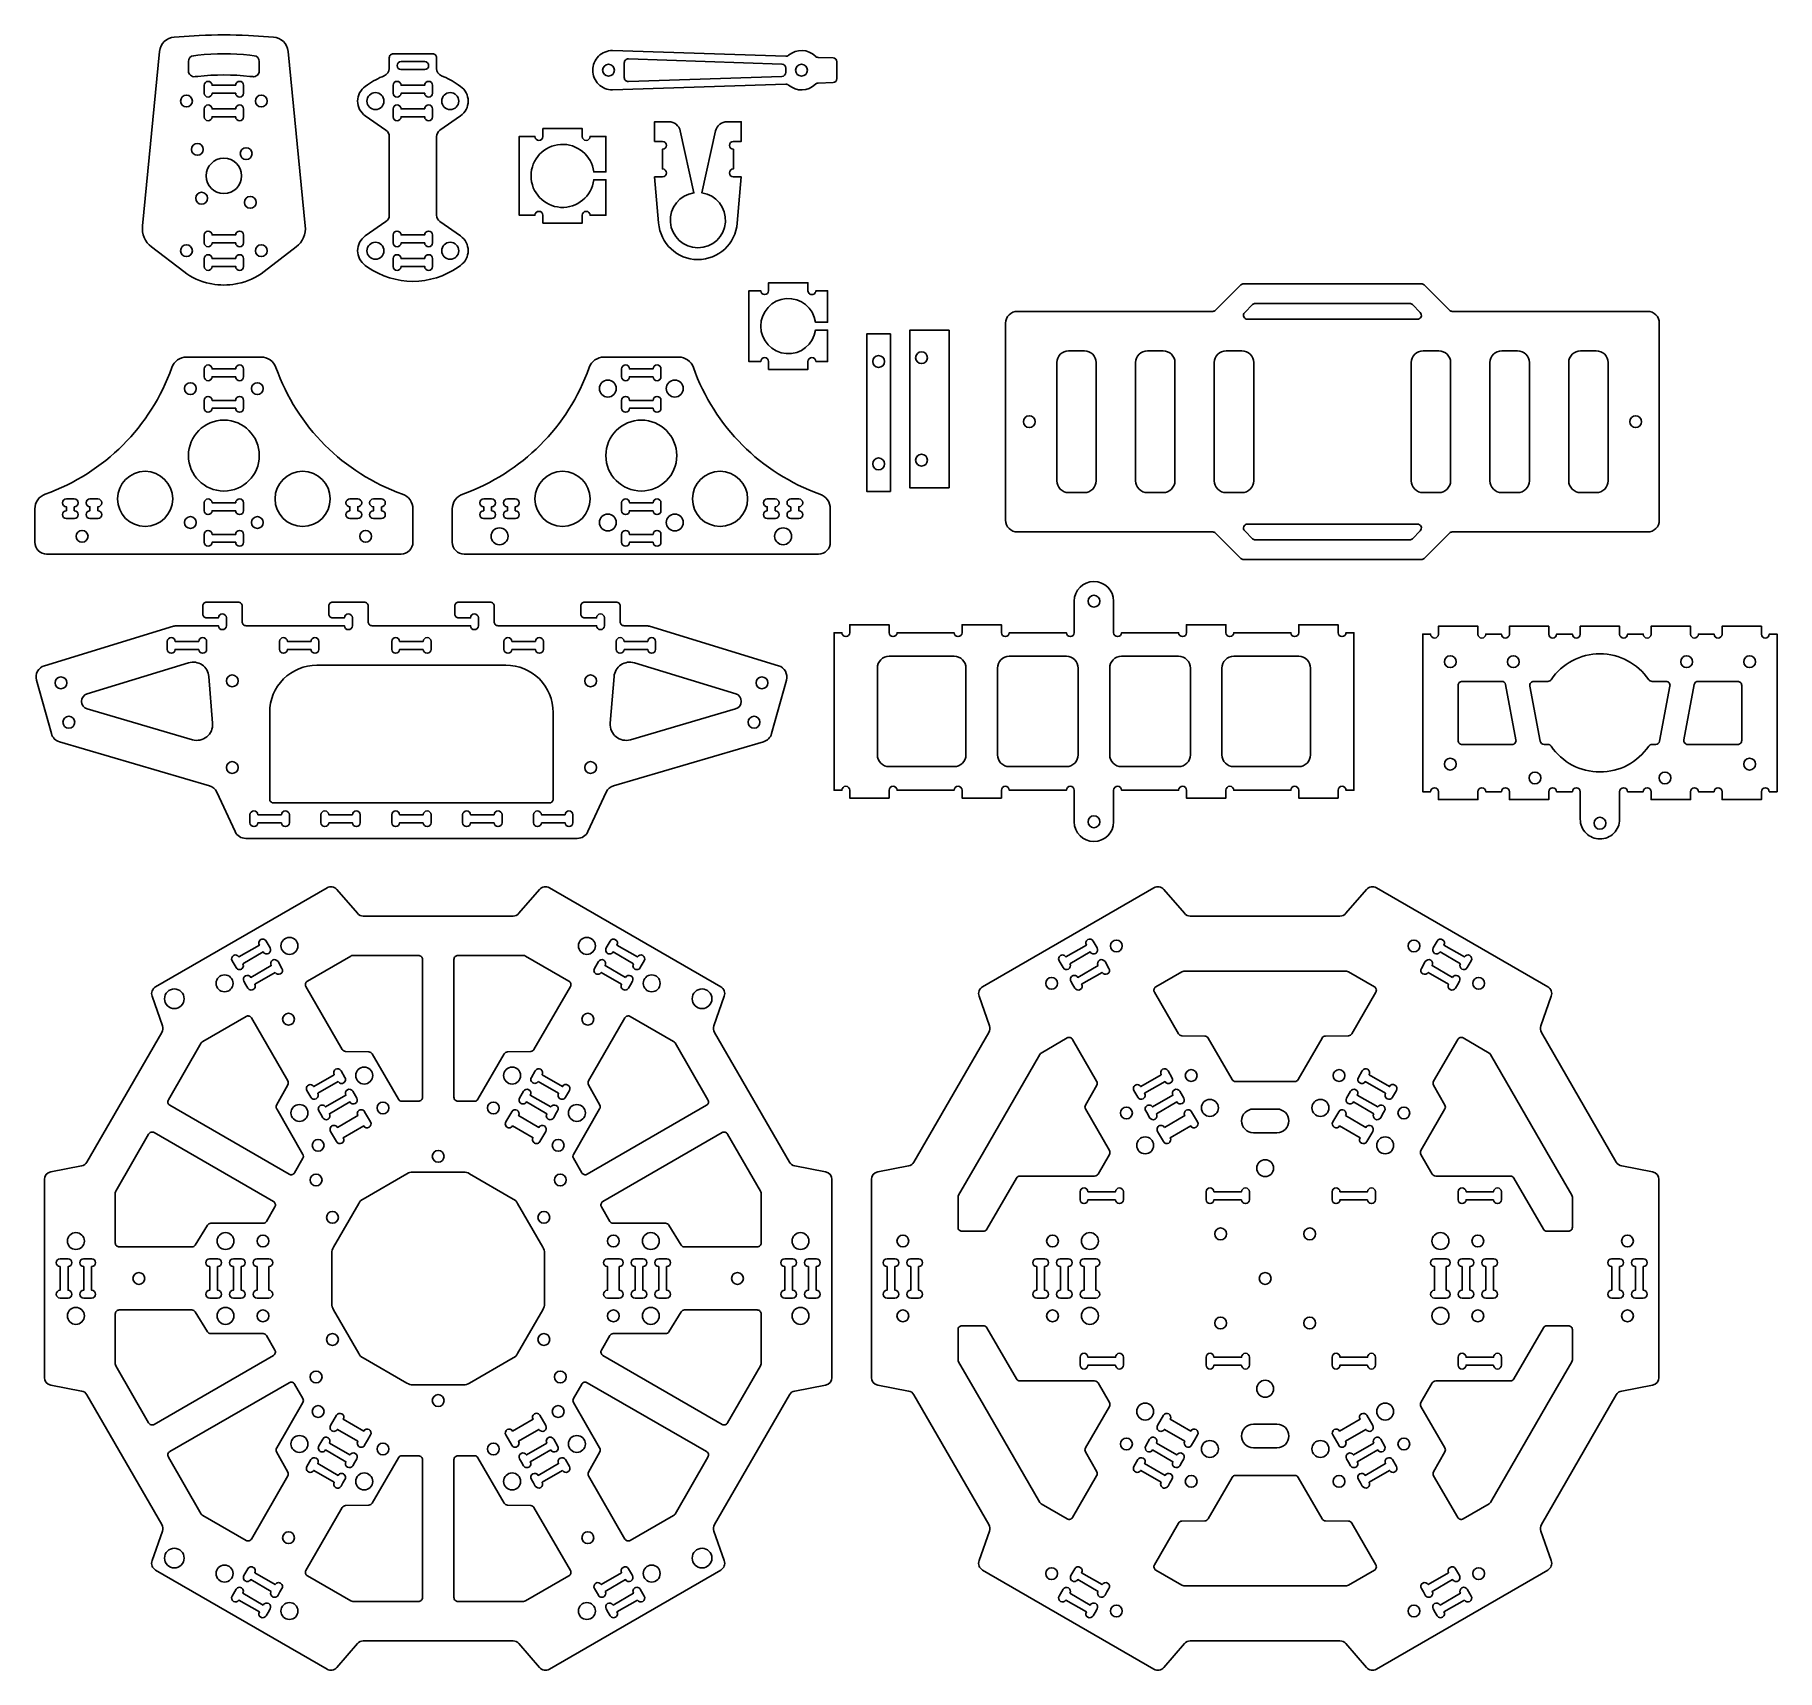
# Model space of a CAD drawing. Header units: millimetres. Extents: x -48 to 394, y -39 to 376.
import ezdxf

# ---------------------------------------------------------------- set-up
doc = ezdxf.new("R2010")
doc.units = ezdxf.units.MM
doc.layers.add('CNC', color=7, linetype='Continuous')

# ---------------------------------------------------------------- blocks, each defined once
blk = doc.blocks.new('GFH Screw Hole')
blk.add_circle((0, 0), 1.5)

msp = doc.modelspace()

# ---------------------------------------------------------------- linework, layer by layer
at = {"layer": 'CNC'}
for points in [[(20.68, 327.31, -0.258948), (18.36, 321.97), (10.19, 315.7, -0.116256), (3.5, 312.68), (3.05, 312.59, -0.09632), (-3.05, 312.59), (-3.5, 312.68, -0.116256), (-10.19, 315.7), (-18.36, 321.97, -0.258948), (-20.68, 327.31), (-16.33, 371.61, -0.368049), (-12.6, 375.21), (-6.24, 375.61, -0.03122), (6.24, 375.61), (12.6, 375.21, -0.368049), (16.33, 371.61)], [(6.63, 365.26), (7.33, 365.19, 0.447008), (9, 366.68), (9, 369.03, 0.382162), (7.67, 370.52), (6.63, 370.63, 0.055385), (-6.63, 370.63), (-7.67, 370.52, 0.382162), (-9, 369.03), (-9, 366.68, 0.447008), (-7.33, 365.19), (-6.63, 365.26, -0.055385)], [(42, 349.96), (42, 330.04, -0.244909), (41.15, 328.4), (35.9, 324.74, 0.52039), (35.9, 317.29), (36.51, 316.86, 0.316042), (59.49, 316.86), (60.1, 317.29, 0.52039), (60.1, 324.74), (54.85, 328.4, -0.244909), (54, 330.04), (54, 349.96, -0.244909), (54.85, 351.6), (60.1, 355.26, 0.52039), (60.1, 362.71), (59.49, 363.14, 0.060084), (55.27, 365.41, -0.30896), (54, 367.27), (54, 370, 0.414214), (53, 371), (43, 371, 0.414214), (42, 370), (42, 367.27, -0.30896), (40.73, 365.41, 0.060084), (36.51, 363.14), (35.9, 362.71, 0.52039), (35.9, 355.26), (41.15, 351.6, -0.244909)], [(101.68, 368.69, -0.424007), (102.71, 369.69), (141.71, 368.39, -0.404487), (142.68, 367.39), (142.68, 366.26, -0.404487), (141.71, 365.27), (102.71, 363.97, -0.424007), (101.68, 364.96)], [(3, 363), (-3, 363, 1), (-5, 363), (-5, 362), (-5, 361, 1), (-3, 361), (3, 361, 1), (5, 361), (5, 363, 1)], [(50.99, 361), (44.99, 361, -1), (42.99, 361), (42.99, 362), (42.99, 363, -1), (44.99, 363), (50.99, 363, -1), (52.99, 363), (52.99, 361, -1)], [(3, 355), (-3, 355, -1), (-5, 355), (-5, 356), (-5, 357, -1), (-3, 357), (3, 357, -1), (5, 357), (5, 355, -1)], [(50.99, 357), (44.99, 357, 1), (42.99, 357), (42.99, 356), (42.99, 355, 1), (44.99, 355), (50.99, 355, 1), (52.99, 355), (52.99, 357, 1)], [(91, 330), (91, 328), (81, 328), (81, 330, 0.998963), (79, 330), (75, 330), (75, 350), (79, 350, 0.998964), (81, 350), (81, 352), (91, 352), (91, 350, 0.999119), (93, 350), (97, 350), (97, 341), (93.94, 341, 15.937253), (93.94, 339), (97, 339), (97, 330), (93, 330, 0.999482)], [(111.38, 339.76, 1), (111.38, 341.76), (111.38, 346.75, 1), (111.38, 348.75), (109.38, 348.75), (109.38, 353.75), (112.97, 353.75, -0.351755), (115.9, 351.4), (119.38, 335.68, 13.933091), (121.38, 335.68), (124.86, 351.4, -0.351755), (127.79, 353.75), (131.38, 353.75), (131.38, 348.75), (129.38, 348.75, 1), (129.38, 346.75), (129.38, 341.76, 1), (129.38, 339.76), (131.38, 339.76), (130.35, 328.01, -0.930141), (110.4, 328.06), (109.38, 339.76), (111.38, 339.76)], [(3, 323), (-3, 323, -1), (-5, 323), (-5, 324), (-5, 325, -1), (-3, 325), (3, 325, -1), (5, 325), (5, 323, -1)], [(50.99, 323), (44.99, 323, -1), (42.99, 323), (42.99, 324), (42.99, 325, -1), (44.99, 325), (50.99, 325, -1), (52.99, 325), (52.99, 323, -1)], [(3, 319), (-3, 319, 1), (-5, 319), (-5, 318), (-5, 317, 1), (-3, 317), (3, 317, 1), (5, 317), (5, 319, 1)], [(50.99, 319), (44.99, 319, 1), (42.99, 319), (42.99, 318), (42.99, 317, 1), (44.99, 317), (50.99, 317, 1), (52.99, 317), (52.99, 319, 1)], [(150.32, 292.86, 0.999395), (148.32, 292.86), (148.32, 290.86), (138.32, 290.86), (138.32, 292.86, 1), (136.32, 292.86), (133.32, 292.86), (133.32, 310.86), (136.32, 310.86, 1), (138.32, 310.86), (138.32, 312.86), (143.32, 312.86), (148.32, 312.86), (148.32, 310.86, 1.000605), (150.32, 310.86), (153.32, 310.86), (153.32, 302.86), (150.25, 302.86, 13.928203), (150.25, 300.86), (153.32, 300.86), (153.32, 292.86)], [(201.51, 249.6), (251.09, 249.6, -0.198912), (251.8, 249.31), (258.22, 242.89, 0.198912), (258.92, 242.6), (304.09, 242.6, 0.198912), (304.8, 242.89), (311.22, 249.31, -0.198912), (311.92, 249.6), (361.51, 249.6, 0.414214), (364.51, 252.6), (364.51, 302.6, 0.414214), (361.51, 305.6), (311.92, 305.6, -0.198912), (311.22, 305.89), (304.8, 312.31, 0.198912), (304.09, 312.6), (258.92, 312.6, 0.198912), (258.22, 312.31), (251.8, 305.89, -0.198912), (251.09, 305.6), (201.51, 305.6, 0.414214), (198.51, 302.6), (198.51, 252.6, 0.414214)], [(261.92, 307.6, 0.198912), (261.22, 307.31), (259.22, 305.31, 0.668179), (259.92, 303.6), (281.51, 303.6), (303.09, 303.6, 0.668179), (303.8, 305.31), (301.8, 307.31, 0.198912), (301.09, 307.6), (281.51, 307.6)], [(-45.34, 259.23, 0.317513), (-48, 255.46), (-48, 247, 0.414214), (-45, 244), (0, 244), (45, 244, 0.414214), (48, 247), (48, 255.46, 0.317513), (45.34, 259.23, -0.225923), (13.23, 291.34, 0.317513), (9.46, 294), (0, 294), (-9.46, 294, 0.317513), (-13.23, 291.34, -0.225923)], [(60.66, 259.23, 0.317513), (58, 255.46), (58, 247, 0.414214), (61, 244), (106, 244), (151, 244, 0.414214), (154, 247), (154, 255.46, 0.317513), (151.34, 259.23, -0.225923), (119.23, 291.34, 0.317513), (115.46, 294), (106, 294), (96.54, 294, 0.317513), (92.77, 291.34, -0.225923)], [(218.51, 259.6, 0.414214), (221.51, 262.6), (221.51, 292.6, 0.414214), (218.51, 295.6), (214.51, 295.6, 0.414214), (211.51, 292.6), (211.51, 262.6, 0.414214), (214.51, 259.6)], [(238.51, 259.6, 0.414214), (241.51, 262.6), (241.51, 292.6, 0.414214), (238.51, 295.6), (234.51, 295.6, 0.414214), (231.51, 292.6), (231.51, 262.6, 0.414214), (234.51, 259.6)], [(258.51, 259.6, 0.414214), (261.51, 262.6), (261.51, 292.6, 0.414214), (258.51, 295.6), (254.51, 295.6, 0.414214), (251.51, 292.6), (251.51, 262.6, 0.414214), (254.51, 259.6)], [(304.51, 259.6), (308.51, 259.6, 0.414214), (311.51, 262.6), (311.51, 292.6, 0.414214), (308.51, 295.6), (304.51, 295.6, 0.414214), (301.51, 292.6), (301.51, 262.6, 0.414214)], [(324.51, 259.6), (328.51, 259.6, 0.414214), (331.51, 262.6), (331.51, 292.6, 0.414214), (328.51, 295.6), (324.51, 295.6, 0.414214), (321.51, 292.6), (321.51, 262.6, 0.414214)], [(344.51, 259.6), (348.51, 259.6, 0.414214), (351.51, 262.6), (351.51, 292.6, 0.414214), (348.51, 295.6), (344.51, 295.6, 0.414214), (341.51, 292.6), (341.51, 262.6, 0.414214)], [(3, 289), (-3, 289, -1), (-5, 289), (-5, 290), (-5, 291, -1), (-3, 291), (3, 291, -1), (5, 291), (5, 289, -1)], [(109, 289), (103, 289, -1), (101, 289), (101, 290), (101, 291, -1), (103, 291), (109, 291, -1), (111, 291), (111, 289, -1)], [(3, 283), (-3, 283, 1), (-5, 283), (-5, 282), (-5, 281, 1), (-3, 281), (3, 281, 1), (5, 281), (5, 283, 1)], [(109, 283), (103, 283, 1), (101, 283), (101, 282), (101, 281, 1), (103, 281), (109, 281, 1), (111, 281), (111, 283, 1)], [(-38, 256, 1), (-38, 258), (-40, 258, 1), (-40, 256), (-40, 255, 1), (-40, 253), (-39, 253), (-38, 253, 1), (-38, 255)], [(-34, 258), (-32, 258, -1), (-32, 256), (-32, 255, -1), (-32, 253), (-33, 253), (-34, 253, -1), (-34, 255), (-34, 256, -1)], [(3, 255), (-3, 255, -1), (-5, 255), (-5, 256), (-5, 257, -1), (-3, 257), (3, 257, -1), (5, 257), (5, 255, -1)], [(34, 258, -1), (34, 256), (34, 255, -1), (34, 253), (33, 253), (32, 253, -1), (32, 255), (32, 256, -1), (32, 258)], [(40, 256, 1), (40, 258), (38, 258, 1), (38, 256), (38, 255, 1), (38, 253), (39, 253), (40, 253, 1), (40, 255)], [(66, 258, 1), (66, 256), (66, 255, 1), (66, 253), (67, 253), (68, 253, 1), (68, 255), (68, 256, 1), (68, 258)], [(72, 258), (74, 258, -1), (74, 256), (74, 255, -1), (74, 253), (73, 253), (72, 253, -1), (72, 255), (72, 256, -1)], [(109, 255), (103, 255, -1), (101, 255), (101, 256), (101, 257, -1), (103, 257), (109, 257, -1), (111, 257), (111, 255, -1)], [(140, 256), (140, 255, -1), (140, 253), (139, 253), (138, 253, -1), (138, 255), (138, 256, -1), (138, 258), (140, 258, -1)], [(144, 256), (144, 255, 1), (144, 253), (145, 253), (146, 253, 1), (146, 255), (146, 256, 1), (146, 258), (144, 258, 1)], [(3, 249), (-3, 249, 1), (-5, 249), (-5, 248), (-5, 247, 1), (-3, 247), (3, 247, 1), (5, 247), (5, 249, 1)], [(109, 249), (103, 249, 1), (101, 249), (101, 248), (101, 247, 1), (103, 247), (109, 247, 1), (111, 247), (111, 249, 1)], [(261.92, 247.6), (281.51, 247.6), (301.09, 247.6, 0.198912), (301.8, 247.89), (303.8, 249.89, 0.668179), (303.09, 251.6), (281.51, 251.6), (259.92, 251.6, 0.668179), (259.22, 249.89), (261.22, 247.89, 0.198912)], [(215.94, 226.03), (215.94, 224.03, -1), (213.94, 224.03), (199.44, 224.03, -1), (197.44, 224.03), (197.44, 226.03), (187.44, 226.03), (187.44, 224.03, -1), (185.44, 224.03), (170.94, 224.03, -1), (168.94, 224.03), (168.94, 226.03), (158.94, 226.03), (158.94, 224.03, -1), (156.94, 224.03), (154.94, 224.03), (154.94, 184.03), (156.94, 184.03, -1), (158.94, 184.03), (158.94, 182.03), (168.94, 182.03), (168.94, 184.03, -1), (170.94, 184.03), (185.44, 184.03, -1), (187.44, 184.03), (187.44, 182.03), (197.44, 182.03), (197.44, 184.03, -1), (199.44, 184.03), (213.94, 184.03, -1), (215.94, 184.03), (215.94, 182.03), (215.94, 176.03, 1), (225.94, 176.03), (225.94, 182.03), (225.94, 184.03, -1), (227.94, 184.03), (242.44, 184.03, -1), (244.44, 184.03), (244.44, 182.03), (254.44, 182.03), (254.44, 184.03, -1), (256.44, 184.03), (270.94, 184.03, -1), (272.94, 184.03), (272.94, 182.03), (282.94, 182.03), (282.94, 184.03, -1), (284.94, 184.03), (286.94, 184.03), (286.94, 224.03), (284.94, 224.03, -1), (282.94, 224.03), (282.94, 226.03), (272.94, 226.03), (272.94, 224.03, -1), (270.94, 224.03), (256.44, 224.03, -1), (254.44, 224.03), (254.44, 226.03), (244.44, 226.03), (244.44, 224.03, -1), (242.44, 224.03), (227.94, 224.03, -1), (225.94, 224.03), (225.94, 226.03), (225.94, 232.03, 1), (215.94, 232.03)], [(5.63, 225.8), (30.63, 225.8, 1), (32.63, 225.8), (32.63, 227.8, 1), (30.63, 227.8), (27.63, 227.8, -0.414214), (26.63, 228.8), (26.63, 230.8, -0.414214), (27.63, 231.8), (35.63, 231.8, -0.414214), (36.63, 230.8), (36.63, 226.8, 0.414214), (37.63, 225.8), (62.63, 225.8, 1), (64.63, 225.8), (64.63, 227.8, 1), (62.63, 227.8), (59.63, 227.8, -0.414214), (58.63, 228.8), (58.63, 230.8, -0.414214), (59.63, 231.8), (67.63, 231.8, -0.414214), (68.63, 230.8), (68.63, 226.8, 0.414214), (69.63, 225.8), (94.63, 225.8, 1), (96.63, 225.8), (96.63, 227.8, 1), (94.63, 227.8), (91.63, 227.8, -0.414214), (90.63, 228.8), (90.63, 230.8, -0.414214), (91.63, 231.8), (99.63, 231.8, -0.414214), (100.63, 230.8), (100.63, 226.8, 0.414214), (101.63, 225.8), (107.18, 225.8, -0.074273), (108.06, 225.67), (140.84, 215.65, -0.406735), (142.85, 211.98), (139.08, 198.4, -0.259372), (137.03, 196.33), (98.94, 185.18, 0.216715), (97.06, 183.56), (92.44, 173.54, -0.292538), (89.71, 171.8), (5.55, 171.8, -0.292538), (2.83, 173.54), (-1.8, 183.56, 0.216715), (-3.68, 185.18), (-41.77, 196.33, -0.259372), (-43.81, 198.4), (-47.59, 211.98, -0.406736), (-45.57, 215.65), (-12.8, 225.67, -0.074273), (-11.92, 225.8), (-1.37, 225.8, 1), (0.63, 225.8), (0.63, 227.8, 1), (-1.37, 227.8), (-4.37, 227.8, -0.414214), (-5.37, 228.8), (-5.37, 230.8, -0.414214), (-4.37, 231.8), (3.63, 231.8, -0.414214), (4.63, 230.8), (4.63, 226.8, 0.414214)], [(354.43, 183.66, -1), (356.43, 183.66), (360.43, 183.66, -1), (362.43, 183.66), (362.43, 181.66), (372.43, 181.66), (372.43, 183.66, -1), (374.43, 183.66), (378.43, 183.66, -1), (380.43, 183.66), (380.43, 181.66), (390.43, 181.66), (390.43, 183.66, -1), (392.43, 183.66), (394.43, 183.66), (394.43, 223.66), (392.43, 223.66, -1), (390.43, 223.66), (390.43, 225.66), (380.43, 225.66), (380.43, 223.66, -1), (378.43, 223.66), (374.43, 223.66, -1), (372.43, 223.66), (372.43, 225.66), (362.43, 225.66), (362.43, 223.66, -1), (360.43, 223.66), (356.43, 223.66, -1), (354.43, 223.66), (354.43, 225.66), (344.43, 225.66), (344.43, 223.66, -1), (342.43, 223.66), (338.43, 223.66, -1), (336.43, 223.66), (336.43, 225.66), (326.43, 225.66), (326.43, 223.66, -1), (324.43, 223.66), (320.43, 223.66, -1), (318.43, 223.66), (318.43, 225.66), (308.43, 225.66), (308.43, 223.66, -1), (306.43, 223.66), (304.43, 223.66), (304.43, 183.66), (306.43, 183.66, -1), (308.43, 183.66), (308.43, 181.66), (318.43, 181.66), (318.43, 183.66, -1), (320.43, 183.66), (324.43, 183.66, -1), (326.43, 183.66), (326.43, 181.66), (336.43, 181.66), (336.43, 183.66, -1), (338.43, 183.66), (342.43, 183.66, -1), (344.43, 183.66), (344.43, 176.66, 0.414214), (349.43, 171.66, 0.414214), (354.43, 176.66)], [(-6.37, 219.8), (-12.37, 219.8, -1), (-14.37, 219.8), (-14.37, 220.8), (-14.37, 221.8, -1), (-12.37, 221.8), (-6.37, 221.8, -1), (-4.37, 221.8), (-4.37, 219.8, -1)], [(22.13, 219.8), (16.13, 219.8, -1), (14.13, 219.8), (14.13, 220.8), (14.13, 221.8, -1), (16.13, 221.8), (22.13, 221.8, -1), (24.13, 221.8), (24.13, 219.8, -1)], [(50.63, 219.8), (44.63, 219.8, -1), (42.63, 219.8), (42.63, 220.8), (42.63, 221.8, -1), (44.63, 221.8), (50.63, 221.8, -1), (52.63, 221.8), (52.63, 219.8, -1)], [(73.13, 219.8), (79.13, 219.8, 1), (81.13, 219.8), (81.13, 220.8), (81.13, 221.8, 1), (79.13, 221.8), (73.13, 221.8, 1), (71.13, 221.8), (71.13, 219.8, 1)], [(101.63, 219.8), (107.63, 219.8, 1), (109.63, 219.8), (109.63, 220.8), (109.63, 221.8, 1), (107.63, 221.8), (101.63, 221.8, 1), (99.63, 221.8), (99.63, 219.8, 1)], [(165.94, 193.03, 0.414214), (168.94, 190.03), (185.44, 190.03, 0.414214), (188.44, 193.03), (188.44, 215.03, 0.414214), (185.44, 218.03), (168.94, 218.03, 0.414214), (165.94, 215.03)], [(216.94, 193.03), (216.94, 215.03, 0.414214), (213.94, 218.03), (199.44, 218.03, 0.414214), (196.44, 215.03), (196.44, 193.03, 0.414214), (199.44, 190.03), (213.94, 190.03, 0.414214)], [(245.44, 193.03), (245.44, 215.03, 0.414214), (242.44, 218.03), (227.94, 218.03, 0.414214), (224.94, 215.03), (224.94, 193.03, 0.414214), (227.94, 190.03), (242.44, 190.03, 0.414214)], [(256.44, 190.03), (272.94, 190.03, 0.414214), (275.94, 193.03), (275.94, 215.03, 0.414214), (272.94, 218.03), (256.44, 218.03, 0.414214), (253.44, 215.03), (253.44, 193.03, 0.414214)], [(362.66, 195.66), (363.6, 195.66, 0.360911), (364.58, 196.48), (367.21, 210.48, 0.469603), (366.23, 211.66), (362.66, 211.66, -0.248268), (361.83, 212.1, 0.52915), (337.03, 212.1, -0.248268), (336.2, 211.66), (332.63, 211.66, 0.469603), (331.65, 210.48), (334.28, 196.48, 0.360911), (335.26, 195.66), (336.2, 195.66, -0.248268), (337.03, 195.23, 0.52915), (361.83, 195.23, -0.248268)], [(-34.7, 204.68), (-7.98, 196.86, 0.5255), (-2.87, 201.02), (-3.81, 212.87, 0.47921), (-8.97, 216.38), (-34.72, 208.51, 0.744667)], [(11.63, 181.8, 0.414214), (12.63, 180.8), (82.63, 180.8, 0.414214), (83.63, 181.8), (83.63, 203.8, 0.414214), (71.63, 215.8), (23.63, 215.8, 0.414214), (11.63, 203.8)], [(98.13, 201.02, 0.5255), (103.24, 196.86), (129.96, 204.68, 0.744667), (129.98, 208.51), (104.23, 216.38, 0.47921), (99.08, 212.87)], [(328.1, 196.85), (325.48, 210.85, 0.360911), (324.5, 211.66), (314.43, 211.66, 0.414214), (313.43, 210.66), (313.43, 196.66, 0.414214), (314.43, 195.66), (327.12, 195.66, 0.469603)], [(373.38, 210.85), (370.76, 196.85, 0.469603), (371.74, 195.66), (384.43, 195.66, 0.414214), (385.43, 196.66), (385.43, 210.66, 0.414214), (384.43, 211.66), (374.36, 211.66, 0.360911)], [(14.63, 175.8), (8.63, 175.8, -1), (6.63, 175.8), (6.63, 176.8), (6.63, 177.8, -1), (8.63, 177.8), (14.63, 177.8, -1), (16.63, 177.8), (16.63, 175.8, -1)], [(26.63, 175.8), (32.63, 175.8, 1), (34.63, 175.8), (34.63, 176.8), (34.63, 177.8, 1), (32.63, 177.8), (26.63, 177.8, 1), (24.63, 177.8), (24.63, 175.8, 1)], [(50.63, 175.8), (44.63, 175.8, -1), (42.63, 175.8), (42.63, 176.8), (42.63, 177.8, -1), (44.63, 177.8), (50.63, 177.8, -1), (52.63, 177.8), (52.63, 175.8, -1)], [(68.63, 175.8), (62.63, 175.8, -1), (60.63, 175.8), (60.63, 176.8), (60.63, 177.8, -1), (62.63, 177.8), (68.63, 177.8, -1), (70.63, 177.8), (70.63, 175.8, -1)], [(80.63, 175.8), (86.63, 175.8, 1), (88.63, 175.8), (88.63, 176.8), (88.63, 177.8, 1), (86.63, 177.8), (80.63, 177.8, 1), (78.63, 177.8), (78.63, 175.8, 1)], [(4.82, 139.99, -1), (3.09, 138.99), (2.59, 139.86), (2.09, 140.73, -1), (3.82, 141.73), (9.01, 144.73, -1), (10.75, 145.73), (11.75, 143.99, -1), (10.01, 142.99)], [(104.01, 139.99, 1), (105.75, 138.99), (106.25, 139.86), (106.75, 140.73, 1), (105.01, 141.73), (99.82, 144.73, 1), (98.09, 145.73), (97.09, 143.99, 1), (98.82, 142.99)], [(214.82, 139.99, -1), (213.09, 138.99), (212.59, 139.86), (212.09, 140.73, -1), (213.82, 141.73), (219.01, 144.73, -1), (220.75, 145.73), (221.75, 143.99, -1), (220.01, 142.99)], [(314.01, 139.99, 1), (315.75, 138.99), (316.25, 139.86), (316.75, 140.73, 1), (315.01, 141.73), (309.82, 144.73, 1), (308.09, 145.73), (307.09, 143.99, 1), (308.82, 142.99)], [(13.01, 137.8, 1), (14.75, 138.8), (13.75, 140.53, 1), (12.01, 139.53), (6.82, 136.53, 1), (5.09, 135.53), (5.59, 134.66), (6.09, 133.8, 1), (7.82, 134.8)], [(102.01, 136.53, -1), (103.75, 135.53), (103.25, 134.66), (102.75, 133.8, -1), (101.01, 134.8), (95.82, 137.8, -1), (94.09, 138.8), (95.09, 140.53, -1), (96.82, 139.53)], [(222.01, 139.53), (216.82, 136.53, 1), (215.09, 135.53), (215.59, 134.66), (216.09, 133.8, 1), (217.82, 134.8), (223.01, 137.8, 1), (224.75, 138.8), (223.75, 140.53, 1)], [(312.01, 136.53, -1), (313.75, 135.53), (313.25, 134.66), (312.75, 133.8, -1), (311.01, 134.8), (305.82, 137.8, -1), (304.09, 138.8), (305.09, 140.53, -1), (306.82, 139.53)], [(192.84, 72.09), (187.42, 72.09, -0.414214), (186.42, 73.09), (186.42, 80.72, -0.131652), (186.55, 81.22), (192.87, 92.16), (207.18, 116.96, -0.131652), (207.55, 117.32), (214.16, 121.14, -0.414214), (215.52, 120.77), (221.63, 110.19, -0.264331), (221.64, 109.2), (218.78, 104.1, 0.264331), (218.79, 103.11), (224.87, 92.59, -0.267949), (224.87, 91.59), (221.98, 86.59, -0.267949), (221.12, 86.09), (202.16, 86.09, 0.26675), (201.29, 85.59), (193.71, 72.58, -0.26675)], [(335.99, 72.09), (341.42, 72.09, 0.414214), (342.42, 73.09), (342.42, 80.72, 0.131652), (342.28, 81.22), (335.97, 92.16), (321.65, 116.96, 0.131652), (321.28, 117.32), (314.67, 121.14, 0.414214), (313.31, 120.77), (307.2, 110.19, 0.264331), (307.19, 109.2), (310.05, 104.1, -0.264331), (310.04, 103.11), (303.97, 92.59, 0.267949), (303.97, 91.59), (306.85, 86.59, 0.267949), (307.72, 86.09), (326.68, 86.09, -0.26675), (327.54, 85.59), (335.13, 72.58, 0.26675)], [(29.01, 110.09, 1), (30.75, 111.09), (29.75, 112.82, 1), (28.01, 111.82), (22.82, 108.82, 1), (21.09, 107.82), (21.59, 106.95), (22.09, 106.09, 1), (23.82, 107.09)], [(79.82, 110.09, -1), (78.09, 111.09), (79.09, 112.82, -1), (80.82, 111.82), (86.01, 108.82, -1), (87.75, 107.82), (87.25, 106.95), (86.75, 106.09, -1), (85.01, 107.09)], [(238.01, 111.82), (232.82, 108.82, 1), (231.09, 107.82), (231.59, 106.95), (232.09, 106.09, 1), (233.82, 107.09), (239.01, 110.09, 1), (240.75, 111.09), (239.75, 112.82, 1)], [(290.82, 111.82), (296.01, 108.82, -1), (297.75, 107.82), (297.25, 106.95), (296.75, 106.09, -1), (295.01, 107.09), (289.82, 110.09, -1), (288.09, 111.09), (289.09, 112.82, -1)], [(32.75, 107.62), (33.75, 105.89, -1), (32.01, 104.89), (26.82, 101.89, -1), (25.09, 100.89), (24.59, 101.76), (24.09, 102.62, -1), (25.82, 103.62), (31.01, 106.62, -1)], [(83.75, 100.89), (84.25, 101.76), (84.75, 102.62, 1), (83.01, 103.62), (77.82, 106.62, 1), (76.09, 107.62), (75.09, 105.89, 1), (76.82, 104.89), (82.01, 101.89, 1)], [(236.82, 101.89, -1), (235.09, 100.89), (234.59, 101.76), (234.09, 102.62, -1), (235.82, 103.62), (241.01, 106.62, -1), (242.75, 107.62), (243.75, 105.89, -1), (242.01, 104.89)], [(292.01, 101.89, 1), (293.75, 100.89), (294.25, 101.76), (294.75, 102.62, 1), (293.01, 103.62), (287.82, 106.62, 1), (286.09, 107.62), (285.09, 105.89, 1), (286.82, 104.89)], [(35.75, 102.43, 1), (34.01, 101.43), (28.82, 98.43, 1), (27.09, 97.43), (27.84, 96.13), (28.59, 94.83, 1), (30.32, 95.83), (35.51, 98.83, 1), (37.25, 99.83)], [(73.09, 102.43, -1), (74.82, 101.43), (80.01, 98.43, -1), (81.75, 97.43), (81, 96.13), (80.25, 94.83, -1), (78.51, 95.83), (73.32, 98.83, -1), (71.59, 99.83)], [(238.82, 98.43, 1), (237.09, 97.43), (237.84, 96.13), (238.59, 94.83, 1), (240.32, 95.83), (245.51, 98.83, 1), (247.25, 99.83), (245.75, 102.43, 1), (244.01, 101.43)], [(267.42, 103.09), (261.42, 103.09, 1), (261.42, 97.09), (267.42, 97.09, 1)], [(284.82, 101.43), (290.01, 98.43, -1), (291.75, 97.43), (291, 96.13), (290.25, 94.83, -1), (288.51, 95.83), (283.32, 98.83, -1), (281.59, 99.83), (283.09, 102.43, -1)], [(34.25, 79.16), (27.82, 68.02, 0.131662), (27.42, 66.52), (27.42, 53.66, 0.131652), (27.82, 52.16), (34.25, 41.02, 0.131652), (35.35, 39.92), (46.49, 33.49, 0.131652), (47.99, 33.09), (60.85, 33.09, 0.131652), (62.35, 33.49), (73.49, 39.92, 0.131652), (74.58, 41.02), (81.01, 52.16, 0.131652), (81.42, 53.66), (81.42, 66.52, 0.131652), (81.01, 68.02), (74.58, 79.16, 0.131652), (73.49, 80.26), (62.35, 86.69, 0.131652), (60.85, 87.09), (47.99, 87.09, 0.131653), (46.49, 86.69), (35.35, 80.26, 0.131643)], [(226.42, 80.09), (219.42, 80.09, -1), (217.42, 80.09), (217.42, 81.09), (217.42, 82.09, -1), (219.42, 82.09), (226.42, 82.09, -1), (228.42, 82.09), (228.42, 80.09, -1)], [(258.42, 80.09), (251.42, 80.09, -1), (249.42, 80.09), (249.42, 81.09), (249.42, 82.09, -1), (251.42, 82.09), (258.42, 82.09, -1), (260.42, 82.09), (260.42, 80.09, -1)], [(290.42, 80.09), (283.42, 80.09, -1), (281.42, 80.09), (281.42, 81.09), (281.42, 82.09, -1), (283.42, 82.09), (290.42, 82.09, -1), (292.42, 82.09), (292.42, 80.09, -1)], [(322.42, 80.09), (315.42, 80.09, -1), (313.42, 80.09), (313.42, 81.09), (313.42, 82.09, -1), (315.42, 82.09), (322.42, 82.09, -1), (324.42, 82.09), (324.42, 80.09, -1)], [(-41.58, 65.09), (-39.58, 65.09, -1), (-39.58, 63.09), (-39.58, 57.09, -1), (-39.58, 55.09), (-40.58, 55.09), (-41.58, 55.09, -1), (-41.58, 57.09), (-41.58, 63.09, -1)], [(-33.58, 63.09, 1), (-33.58, 65.09), (-35.58, 65.09, 1), (-35.58, 63.09), (-35.58, 57.09, 1), (-35.58, 55.09), (-34.58, 55.09), (-33.58, 55.09, 1), (-33.58, 57.09)], [(-1.58, 63.09, 1), (-1.58, 65.09), (-3.58, 65.09, 1), (-3.58, 63.09), (-3.58, 57.09, 1), (-3.58, 55.09), (-2.58, 55.09), (-1.58, 55.09, 1), (-1.58, 57.09)], [(2.42, 65.09), (4.42, 65.09, -1), (4.42, 63.09), (4.42, 57.09, -1), (4.42, 55.09), (3.42, 55.09), (2.42, 55.09, -1), (2.42, 57.09), (2.42, 63.09, -1)], [(11.42, 65.09), (8.42, 65.09, 1), (8.42, 63.09), (8.42, 57.09, 1), (8.42, 55.09), (9.92, 55.09), (11.42, 55.09, 1), (11.42, 57.09), (11.42, 63.09, 1)], [(97.42, 65.09), (100.42, 65.09, -1), (100.42, 63.09), (100.42, 57.09, -1), (100.42, 55.09), (98.92, 55.09), (97.42, 55.09, -1), (97.42, 57.09), (97.42, 63.09, -1)], [(106.42, 63.09, 1), (106.42, 65.09), (104.42, 65.09, 1), (104.42, 63.09), (104.42, 57.09, 1), (104.42, 55.09), (105.42, 55.09), (106.42, 55.09, 1), (106.42, 57.09)], [(110.42, 65.09), (112.42, 65.09, -1), (112.42, 63.09), (112.42, 57.09, -1), (112.42, 55.09), (111.42, 55.09), (110.42, 55.09, -1), (110.42, 57.09), (110.42, 63.09, -1)], [(142.42, 65.09), (144.42, 65.09, -1), (144.42, 63.09), (144.42, 57.09, -1), (144.42, 55.09), (143.42, 55.09), (142.42, 55.09, -1), (142.42, 57.09), (142.42, 63.09, -1)], [(150.42, 63.09, 1), (150.42, 65.09), (148.42, 65.09, 1), (148.42, 63.09), (148.42, 57.09, 1), (148.42, 55.09), (149.42, 55.09), (150.42, 55.09, 1), (150.42, 57.09)], [(168.42, 65.09), (170.42, 65.09, -1), (170.42, 63.09), (170.42, 57.09, -1), (170.42, 55.09), (169.42, 55.09), (168.42, 55.09, -1), (168.42, 57.09), (168.42, 63.09, -1)], [(176.42, 63.09, 1), (176.42, 65.09), (174.42, 65.09, 1), (174.42, 63.09), (174.42, 57.09, 1), (174.42, 55.09), (175.42, 55.09), (176.42, 55.09, 1), (176.42, 57.09)], [(208.42, 63.09, 1), (208.42, 65.09), (206.42, 65.09, 1), (206.42, 63.09), (206.42, 57.09, 1), (206.42, 55.09), (207.42, 55.09), (208.42, 55.09, 1), (208.42, 57.09)], [(212.42, 57.09), (212.42, 63.09, -1), (212.42, 65.09), (214.42, 65.09, -1), (214.42, 63.09), (214.42, 57.09, -1), (214.42, 55.09), (213.42, 55.09), (212.42, 55.09, -1)], [(221.42, 63.09, 1), (221.42, 65.09), (218.42, 65.09, 1), (218.42, 63.09), (218.42, 57.09, 1), (218.42, 55.09), (219.92, 55.09), (221.42, 55.09, 1), (221.42, 57.09)], [(310.42, 57.09, -1), (310.42, 55.09), (308.92, 55.09), (307.42, 55.09, -1), (307.42, 57.09), (307.42, 63.09, -1), (307.42, 65.09), (310.42, 65.09, -1), (310.42, 63.09)], [(316.42, 63.09, 1), (316.42, 65.09), (314.42, 65.09, 1), (314.42, 63.09), (314.42, 57.09, 1), (314.42, 55.09), (315.42, 55.09), (316.42, 55.09, 1), (316.42, 57.09)], [(320.42, 57.09), (320.42, 63.09, -1), (320.42, 65.09), (322.42, 65.09, -1), (322.42, 63.09), (322.42, 57.09, -1), (322.42, 55.09), (321.42, 55.09), (320.42, 55.09, -1)], [(354.42, 57.09, -1), (354.42, 55.09), (353.42, 55.09), (352.42, 55.09, -1), (352.42, 57.09), (352.42, 63.09, -1), (352.42, 65.09), (354.42, 65.09, -1), (354.42, 63.09)], [(360.42, 63.09, 1), (360.42, 65.09), (358.42, 65.09, 1), (358.42, 63.09), (358.42, 57.09, 1), (358.42, 55.09), (359.42, 55.09), (360.42, 55.09, 1), (360.42, 57.09)], [(192.84, 48.09), (187.42, 48.09, 0.414214), (186.42, 47.09), (186.42, 39.46, 0.131652), (186.55, 38.96), (192.87, 28.02), (207.18, 3.22, 0.131652), (207.55, 2.85), (214.16, -0.96, 0.414214), (215.52, -0.6), (221.63, 9.98, 0.264331), (221.64, 10.97), (218.78, 16.08, -0.264331), (218.79, 17.06), (224.87, 27.59, 0.267949), (224.87, 28.59), (221.98, 33.59, 0.267949), (221.12, 34.09), (202.16, 34.09, -0.26675), (201.29, 34.58), (193.71, 47.59, 0.26675)], [(335.99, 48.09), (341.42, 48.09, -0.414214), (342.42, 47.09), (342.42, 39.46, -0.131652), (342.28, 38.96), (335.97, 28.02), (321.65, 3.22, -0.131652), (321.28, 2.85), (314.67, -0.96, -0.414214), (313.31, -0.6), (307.2, 9.98, -0.264331), (307.19, 10.97), (310.05, 16.08, 0.264331), (310.04, 17.06), (303.97, 27.59, -0.267949), (303.97, 28.59), (306.85, 33.59, -0.267949), (307.72, 34.09), (326.68, 34.09, 0.26675), (327.54, 34.58), (335.13, 47.59, -0.26675)], [(226.42, 38.09), (219.42, 38.09, -1), (217.42, 38.09), (217.42, 39.09), (217.42, 40.09, -1), (219.42, 40.09), (226.42, 40.09, -1), (228.42, 40.09), (228.42, 38.09, -1)], [(258.42, 38.09), (251.42, 38.09, -1), (249.42, 38.09), (249.42, 39.09), (249.42, 40.09, -1), (251.42, 40.09), (258.42, 40.09, -1), (260.42, 40.09), (260.42, 38.09, -1)], [(290.42, 38.09), (283.42, 38.09, -1), (281.42, 38.09), (281.42, 39.09), (281.42, 40.09, -1), (283.42, 40.09), (290.42, 40.09, -1), (292.42, 40.09), (292.42, 38.09, -1)], [(322.42, 38.09), (315.42, 38.09, -1), (313.42, 38.09), (313.42, 39.09), (313.42, 40.09, -1), (315.42, 40.09), (322.42, 40.09, -1), (324.42, 40.09), (324.42, 38.09, -1)], [(28.59, 25.35), (27.09, 22.75, 1), (28.82, 21.75), (34.01, 18.75, 1), (35.75, 17.75), (36.5, 19.05), (37.25, 20.35, 1), (35.51, 21.35), (30.32, 24.35, 1)], [(71.59, 20.35), (73.09, 17.75, 1), (74.82, 18.75), (80.01, 21.75, 1), (81.75, 22.75), (80.25, 25.35, 1), (78.51, 24.35), (73.32, 21.35, 1)], [(244.01, 18.75, 1), (245.75, 17.75), (246.5, 19.05), (247.25, 20.35, 1), (245.51, 21.35), (240.32, 24.35, 1), (238.59, 25.35), (237.09, 22.75, 1), (238.82, 21.75)], [(267.42, 17.09), (261.42, 17.09, -1), (261.42, 23.09), (267.42, 23.09, -1)], [(290.25, 25.35, 1), (288.51, 24.35), (283.32, 21.35, 1), (281.59, 20.35), (283.09, 17.75, 1), (284.82, 18.75), (290.01, 21.75, 1), (291.75, 22.75)], [(25.09, 19.29, -1), (26.82, 18.29), (32.01, 15.29, -1), (33.75, 14.29), (33.25, 13.42), (32.75, 12.56, -1), (31.01, 13.56), (25.82, 16.56, -1), (24.09, 17.56)], [(83.01, 16.56, 1), (84.75, 17.56), (83.75, 19.29, 1), (82.01, 18.29), (76.82, 15.29, 1), (75.09, 14.29), (75.59, 13.42), (76.09, 12.56, 1), (77.82, 13.56)], [(236.82, 18.29), (242.01, 15.29, -1), (243.75, 14.29), (243.25, 13.42), (242.75, 12.56, -1), (241.01, 13.56), (235.82, 16.56, -1), (234.09, 17.56), (235.09, 19.29, -1)], [(292.01, 18.29), (286.82, 15.29, 1), (285.09, 14.29), (285.59, 13.42), (286.09, 12.56, 1), (287.82, 13.56), (293.01, 16.56, 1), (294.75, 17.56), (293.75, 19.29, 1)], [(29.75, 7.36), (30.25, 8.23), (30.75, 9.09, 1), (29.01, 10.09), (23.82, 13.09, 1), (22.09, 14.09), (21.09, 12.36, 1), (22.82, 11.36), (28.01, 8.36, 1)], [(86.01, 11.36), (80.82, 8.36, -1), (79.09, 7.36), (78.59, 8.23), (78.09, 9.09, -1), (79.82, 10.09), (85.01, 13.09, -1), (86.75, 14.09), (87.75, 12.36, -1)], [(238.01, 8.36, 1), (239.75, 7.36), (240.25, 8.23), (240.75, 9.09, 1), (239.01, 10.09), (233.82, 13.09, 1), (232.09, 14.09), (231.09, 12.36, 1), (232.82, 11.36)], [(290.82, 8.36, -1), (289.09, 7.36), (288.59, 8.23), (288.09, 9.09, -1), (289.82, 10.09), (295.01, 13.09, -1), (296.75, 14.09), (297.75, 12.36, -1), (296.01, 11.36)], [(12.01, -19.35, 1), (13.75, -20.35), (14.25, -19.49), (14.75, -18.62, 1), (13.01, -17.62), (7.82, -14.62, 1), (6.09, -13.62), (5.09, -15.35, 1), (6.82, -16.35)], [(96.82, -19.35, -1), (95.09, -20.35), (94.59, -19.49), (94.09, -18.62, -1), (95.82, -17.62), (101.01, -14.62, -1), (102.75, -13.62), (103.75, -15.35, -1), (102.01, -16.35)], [(222.01, -19.35, 1), (223.75, -20.35), (224.25, -19.49), (224.75, -18.62, 1), (223.01, -17.62), (217.82, -14.62, 1), (216.09, -13.62), (215.09, -15.35, 1), (216.82, -16.35)], [(312.75, -13.62), (313.75, -15.35, -1), (312.01, -16.35), (306.82, -19.35, -1), (305.09, -20.35), (304.59, -19.49), (304.09, -18.62, -1), (305.82, -17.62), (311.01, -14.62, -1)], [(10.01, -22.82, -1), (11.75, -23.82), (11.25, -24.68), (10.75, -25.55, -1), (9.01, -24.55), (3.82, -21.55, -1), (2.09, -20.55), (3.09, -18.82, -1), (4.82, -19.82)], [(105.01, -21.55, 1), (106.75, -20.55), (105.75, -18.82, 1), (104.01, -19.82), (98.82, -22.82, 1), (97.09, -23.82), (97.59, -24.68), (98.09, -25.55, 1), (99.82, -24.55)], [(214.82, -19.82), (220.01, -22.82, -1), (221.75, -23.82), (221.25, -24.68), (220.75, -25.55, -1), (219.01, -24.55), (213.82, -21.55, -1), (212.09, -20.55), (213.09, -18.82, -1)], [(315.01, -21.55, 1), (316.75, -20.55), (315.75, -18.82, 1), (314.01, -19.82), (308.82, -22.82, 1), (307.09, -23.82), (307.59, -24.68), (308.09, -25.55, 1), (309.82, -24.55)]]:
    msp.add_lwpolyline(points, format="xyb", close=True, dxfattribs=at)
for points in [[(93.68, 366.83, -0.414214), (98.68, 371.83), (142.71, 370.36, 0.189223), (143.4, 370.61, -0.392499), (150.2, 370.38, 0.189223), (150.87, 370.09), (154.71, 369.96, -0.404487), (155.68, 368.96), (155.68, 364.7, -0.404487), (154.71, 363.7), (150.87, 363.57, 0.189223), (150.2, 363.28, -0.392499), (143.4, 363.05, 0.189223), (142.71, 363.3), (98.68, 361.83, -0.414214), (93.68, 366.83)], [(51, 369), (45, 369, 1), (45, 367), (51, 367, 1), (51, 369)], [(-15.6, 124.21, -0.218649), (-15.76, 122.55), (-34.76, 89.63, -0.218649), (-36.12, 88.67), (-43.95, 87.19, 0.360684), (-45.58, 85.23), (-45.58, 34.95, 0.360684), (-43.95, 32.99), (-36.12, 31.51, -0.218649), (-34.76, 30.55), (-15.76, -2.37, -0.218649), (-15.6, -4.03), (-18.24, -11.55, 0.360684), (-17.35, -13.95), (26.19, -39.08, 0.360684), (28.7, -38.65), (33.9, -32.61, -0.218649), (35.41, -31.91), (73.42, -31.91, -0.218649), (74.94, -32.61), (80.13, -38.65, 0.360684), (82.65, -39.08), (126.19, -13.95, 0.360684), (127.07, -11.55), (124.43, -4.03, -0.218649), (124.59, -2.37), (143.59, 30.55, -0.218649), (144.95, 31.51), (152.79, 32.99, 0.360684), (154.42, 34.95), (154.42, 85.23, 0.360684), (152.79, 87.19), (144.95, 88.67, -0.218649), (143.59, 89.63), (124.59, 122.55, -0.218649), (124.43, 124.21), (127.07, 131.73, 0.360684), (126.19, 134.12), (82.65, 159.26, 0.360684), (80.13, 158.83), (74.94, 152.79, -0.218649), (73.42, 152.09), (35.41, 152.09, -0.218649), (33.9, 152.79), (28.7, 158.83, 0.360684), (26.19, 159.26), (-17.35, 134.12, 0.360684), (-18.24, 131.73), (-15.6, 124.21)], [(194.4, 124.21, -0.218649), (194.24, 122.55), (175.24, 89.63, -0.218649), (173.88, 88.67), (166.05, 87.19, 0.360684), (164.42, 85.23), (164.42, 34.95, 0.360684), (166.05, 32.99), (173.88, 31.51, -0.218649), (175.24, 30.55), (194.24, -2.37, -0.218649), (194.4, -4.03), (191.76, -11.55, 0.360684), (192.65, -13.95), (236.19, -39.08, 0.360684), (238.7, -38.65), (243.9, -32.61, -0.218649), (245.41, -31.91), (283.42, -31.91, -0.218649), (284.94, -32.61), (290.13, -38.65, 0.360684), (292.65, -39.08), (336.19, -13.95, 0.360684), (337.07, -11.55), (334.43, -4.03, -0.218649), (334.59, -2.37), (353.59, 30.55, -0.218649), (354.95, 31.51), (362.79, 32.99, 0.360684), (364.42, 34.95), (364.42, 85.23, 0.360684), (362.79, 87.19), (354.95, 88.67, -0.218649), (353.59, 89.63), (334.59, 122.55, -0.218649), (334.43, 124.21), (337.07, 131.73, 0.360684), (336.19, 134.12), (292.65, 159.26, 0.360684), (290.13, 158.83), (284.94, 152.79, -0.218649), (283.42, 152.09), (245.41, 152.09, -0.218649), (243.9, 152.79), (238.7, 158.83, 0.360684), (236.19, 159.26), (192.65, 134.12, 0.360684), (191.76, 131.73), (194.4, 124.21)], [(30.08, 118.24, 0.261948), (30.92, 117.74), (36.82, 117.61, -0.261948), (37.66, 117.11), (44.31, 105.59, 0.267949), (45.18, 105.09), (49.42, 105.09, 0.414214), (50.42, 106.09), (50.42, 141.09, 0.414214), (49.42, 142.09), (32.71, 142.09, 0.131652), (32.21, 141.95), (21.21, 135.6, 0.414214), (20.84, 134.24), (30.08, 118.24)], [(58.42, 141.09, -0.414214), (59.42, 142.09), (76.12, 142.09, -0.131652), (76.62, 141.95), (87.62, 135.6, -0.414214), (87.99, 134.24), (78.75, 118.24, -0.261948), (77.91, 117.74), (72.01, 117.61, 0.261948), (71.17, 117.11), (64.52, 105.59, -0.267949), (63.65, 105.09), (59.42, 105.09, -0.414214), (58.42, 106.09), (58.42, 141.09)], [(278.86, 121.11, -0.264331), (279.72, 121.61), (285.56, 121.69, 0.264331), (286.42, 122.19), (292.52, 132.77, 0.414214), (292.16, 134.14), (285.55, 137.95, 0.131652), (285.05, 138.09), (272.42, 138.09), (243.78, 138.09, 0.131652), (243.28, 137.95), (236.67, 134.14, 0.414214), (236.31, 132.77), (242.42, 122.19, 0.264331), (243.27, 121.69), (249.12, 121.61, -0.264331), (249.97, 121.11), (256.05, 110.59, 0.267949), (256.91, 110.09), (271.92, 110.09, 0.267949), (272.79, 110.59), (278.86, 121.11)], [(-13.73, 104.05, -0.414214), (-14.1, 105.42), (-5.75, 119.88, -0.131652), (-5.38, 120.25), (5.62, 126.6, -0.414214), (6.99, 126.24), (16.22, 110.24, -0.261948), (16.24, 109.26), (13.4, 104.09, 0.261948), (13.41, 103.11), (20.06, 91.59, -0.267949), (20.06, 90.59), (17.95, 86.92, -0.414214), (16.58, 86.55), (-13.73, 104.05)], [(101.84, 126.24, -0.414214), (103.21, 126.6), (114.21, 120.25, -0.131652), (114.58, 119.88), (122.93, 105.42, -0.414214), (122.56, 104.05), (92.25, 86.55, -0.414214), (90.89, 86.92), (88.77, 90.59, -0.267949), (88.77, 91.59), (95.42, 103.11, 0.261948), (95.43, 104.09), (92.6, 109.26, -0.261948), (92.61, 110.24), (101.84, 126.24)], [(-19.1, 96.76, -0.414214), (-17.73, 97.12), (12.58, 79.62, -0.414214), (12.95, 78.26), (10.83, 74.59, -0.267949), (9.96, 74.09), (-3.34, 74.09, 0.261948), (-4.19, 73.61), (-7.26, 68.57, -0.261948), (-8.11, 68.09), (-26.58, 68.09, -0.414214), (-27.58, 69.09), (-27.58, 81.79, -0.131652), (-27.45, 82.29), (-19.1, 96.76)], [(135.42, 68.09, 0.414214), (136.42, 69.09), (136.42, 81.79, 0.131652), (136.28, 82.29), (127.93, 96.76, 0.414214), (126.56, 97.12), (96.25, 79.62, 0.414214), (95.89, 78.26), (98.01, 74.59, 0.267949), (98.87, 74.09), (112.17, 74.09, -0.261948), (113.03, 73.61), (116.09, 68.57, 0.261948), (116.94, 68.09), (135.42, 68.09)], [(-17.73, 23.05, -0.414214), (-19.1, 23.42), (-27.45, 37.88, -0.131652), (-27.58, 38.38), (-27.58, 51.09, -0.414214), (-26.58, 52.09), (-8.11, 52.09, -0.261948), (-7.26, 51.61), (-4.19, 46.57, 0.261948), (-3.34, 46.09), (9.96, 46.09, -0.267949), (10.83, 45.59), (12.95, 41.92, -0.414214), (12.58, 40.55), (-17.73, 23.05)], [(126.56, 23.05, 0.414214), (127.93, 23.42), (136.28, 37.88, 0.131652), (136.42, 38.38), (136.42, 51.09, 0.414214), (135.42, 52.09), (116.94, 52.09, 0.261948), (116.09, 51.61), (113.03, 46.57, -0.261948), (112.17, 46.09), (98.87, 46.09, 0.267949), (98.01, 45.59), (95.89, 41.92, 0.414214), (96.25, 40.55), (126.56, 23.05)], [(-13.73, 16.12, 0.414214), (-14.1, 14.76), (-5.75, 0.29, 0.131652), (-5.38, -0.07), (5.62, -6.43, 0.414214), (6.99, -6.06), (16.22, 9.94, 0.261948), (16.24, 10.92), (13.4, 16.09, -0.261948), (13.41, 17.07), (20.06, 28.59, 0.267949), (20.06, 29.59), (17.95, 33.26, 0.414214), (16.58, 33.62), (-13.73, 16.12)], [(92.61, 9.94, -0.261948), (92.6, 10.92), (95.43, 16.09, 0.261948), (95.42, 17.07), (88.77, 28.59, -0.267949), (88.77, 29.59), (90.89, 33.26, -0.414214), (92.25, 33.62), (122.56, 16.12, -0.414214), (122.93, 14.76), (114.58, 0.29, -0.131652), (114.21, -0.07), (103.21, -6.43, -0.414214), (101.84, -6.06), (92.61, 9.94)], [(49.42, -21.91, 0.414214), (50.42, -20.91), (50.42, 14.09, 0.414214), (49.42, 15.09), (45.18, 15.09, 0.267949), (44.31, 14.59), (37.66, 3.07, -0.261948), (36.82, 2.57), (30.92, 2.44, 0.261948), (30.08, 1.94), (20.84, -14.06, 0.414214), (21.21, -15.43), (32.21, -21.78, 0.131652), (32.71, -21.91), (49.42, -21.91)], [(58.42, -20.91, 0.414214), (59.42, -21.91), (76.12, -21.91, 0.131652), (76.62, -21.78), (87.62, -15.43, 0.414214), (87.99, -14.06), (78.75, 1.94, 0.261948), (77.91, 2.44), (72.01, 2.57, -0.261948), (71.17, 3.07), (64.52, 14.59, 0.267949), (63.65, 15.09), (59.42, 15.09, 0.414214), (58.42, 14.09), (58.42, -20.91)], [(278.86, -0.94, 0.264331), (279.72, -1.44), (285.56, -1.52, -0.264331), (286.42, -2.02), (292.52, -12.6, -0.414214), (292.16, -13.96), (285.55, -17.78, -0.131652), (285.05, -17.91), (272.42, -17.91), (243.78, -17.91, -0.131652), (243.28, -17.78), (236.67, -13.96, -0.414214), (236.31, -12.6), (242.42, -2.02, -0.264331), (243.27, -1.52), (249.12, -1.44, 0.264331), (249.97, -0.94), (256.05, 9.59, -0.267949), (256.91, 10.09), (271.92, 10.09, -0.267949), (272.79, 9.59), (278.86, -0.94)]]:
    msp.add_lwpolyline(points, format="xyb", dxfattribs=at)
for points in [[(44, 368), (44, 368)], [(52, 368), (52, 368)], [(349.43, 171.66), (349.43, 171.66)]]:
    msp.add_lwpolyline(points, dxfattribs=at)
for points in [[(169.26, 299.88), (169.26, 259.88), (163.26, 259.88), (163.26, 299.88)], [(184.16, 300.83), (184.16, 260.83), (174.16, 260.83), (174.16, 300.83)]]:
    msp.add_lwpolyline(points, close=True, dxfattribs=at)
for centre, radius in [((38.49, 359), 2.15), ((57.49, 359), 2.15), ((0, 340), 4.5), ((38.49, 321), 2.15), ((57.49, 321), 2.15), ((97.5, 286), 2.15), ((114.5, 286), 2.15), ((0, 269), 9), ((106, 269), 9), ((-20, 258), 7), ((20, 258), 7), ((86, 258), 7), ((126, 258), 7), ((97.5, 252), 2.15), ((114.5, 252), 2.15), ((70, 248.5), 2.15), ((142, 248.5), 2.15), ((327.43, 216.66), 1.5), ((371.43, 216.66), 1.5), ((332.93, 187.16), 1.5), ((365.93, 187.16), 1.5), ((16.64, 144.51), 2.15), ((92.19, 144.51), 2.15), ((0.19, 135.01), 2.15), ((108.64, 135.01), 2.15), ((35.64, 111.6), 2.15), ((73.19, 111.6), 2.15), ((19.19, 102.1), 2.15), ((89.64, 102.1), 2.15), ((250.39, 103.38), 2.15), ((278.44, 103.38), 2.15), ((233.94, 93.88), 2.15), ((294.89, 93.88), 2.15), ((264.42, 88.09), 2.15), ((-37.58, 69.59), 2.15), ((0.42, 69.59), 2.15), ((108.42, 69.59), 2.15), ((146.42, 69.59), 2.15), ((219.92, 69.59), 2.15), ((308.92, 69.59), 2.15), ((-37.58, 50.59), 2.15), ((0.42, 50.59), 2.15), ((108.42, 50.59), 2.15), ((146.42, 50.59), 2.15), ((219.92, 50.59), 2.15), ((308.92, 50.59), 2.15), ((264.42, 32.09), 2.15), ((233.94, 26.3), 2.15), ((294.89, 26.3), 2.15), ((19.19, 18.07), 2.15), ((89.64, 18.07), 2.15), ((250.39, 16.8), 2.15), ((278.44, 16.8), 2.15), ((35.64, 8.57), 2.15), ((73.19, 8.57), 2.15), ((0.19, -14.84), 2.15), ((108.64, -14.84), 2.15), ((16.64, -24.34), 2.15), ((92.19, -24.34), 2.15)]:
    msp.add_circle(centre, radius, dxfattribs=at)
at = {"layer": 'CNC', "color": 2}
for centre in [(-12.58, 131.09), (121.42, 131.09), (-12.58, -10.91), (121.42, -10.91)]:
    msp.add_circle(centre, 2.5, dxfattribs=at)

# ---------------------------------------------------------------- block references
at = {"layer": 'CNC', "xscale": -1}
for p, rotation in [((97.68, 366.83), 270), ((146.68, 366.83), 270), ((204.51, 277.6), 270), ((166.26, 266.88), 180), ((177.16, 267.83), 180), ((311.43, 190.66), 180), ((220.94, 176.03), 180), ((68.44, 103.38), 149.9999999999999), ((23.94, 93.88), 210), ((98.92, 69.59), 89.99999999999993), ((9.92, 50.59), 269.9999999999999), ((84.89, 26.3), 29.99999999999997), ((40.39, 16.8), 329.9999999999999)]:
    msp.add_blockref('GFH Screw Hole', p, dxfattribs=dict(at, rotation=rotation))
at = {"layer": 'CNC'}
for p in [(-9.5, 359), (9.5, 359), (-6.72, 346.72), (5.66, 345.66), (-5.65, 334.33), (6.7, 333.27), (-9.5, 321), (9.5, 321), (166.26, 292.88), (177.16, 293.83), (-8.5, 286), (8.5, 286), (-8.5, 252), (8.5, 252), (-36, 248.5), (36, 248.5), (220.94, 232.03), (311.43, 216.66), (-41.37, 211.3), (2.13, 211.8), (93.13, 211.8), (136.63, 211.3), (-39.37, 201.3), (134.63, 201.3), (2.13, 189.8), (93.13, 189.8), (349.43, 175.66), (226.64, 144.51), (302.19, 144.51), (210.19, 135.01), (318.64, 135.01), (245.64, 111.6), (283.19, 111.6), (229.19, 102.1), (299.64, 102.1), (23.42, 85.09), (85.42, 85.09), (172.42, 69.59), (210.42, 69.59), (253.1, 71.4), (275.73, 71.4), (318.42, 69.59), (356.42, 69.59), (264.42, 60.09), (172.42, 50.59), (210.42, 50.59), (253.1, 48.77), (275.73, 48.77), (318.42, 50.59), (356.42, 50.59), (23.42, 35.09), (85.42, 35.09), (229.19, 18.07), (299.64, 18.07), (245.64, 8.57), (283.19, 8.57), (210.19, -14.84), (318.64, -14.84), (226.64, -24.34), (302.19, -24.34)]:
    msp.add_blockref('GFH Screw Hole', p, dxfattribs=at)
for p, rotation in [((358.51, 277.6), 90), ((387.43, 190.66), 180), ((16.42, 125.91), 30), ((92.42, 125.91), 30), ((40.39, 103.38), 209.9999999999999), ((84.89, 93.88), 150), ((54.42, 91.09), 89.99999999999999), ((27.57, 75.59), 150), ((81.26, 75.59), 30), ((9.92, 69.59), 269.9999999999999), ((-21.58, 60.09), 30), ((130.42, 60.09), 30), ((98.92, 50.59), 89.99999999999999), ((27.57, 44.59), 30), ((81.26, 44.59), 150), ((23.94, 26.3), 329.9999999999999), ((54.42, 29.09), 89.99999999999999), ((68.44, 16.8), 30), ((16.42, -5.73), 30), ((92.42, -5.73), 30)]:
    msp.add_blockref('GFH Screw Hole', p, dxfattribs=dict(at, rotation=rotation))
at = {"layer": 'CNC', "xscale": -1}
msp.add_blockref('GFH Screw Hole', (387.43, 216.66), dxfattribs=at)

doc.saveas('drawing.dxf')
